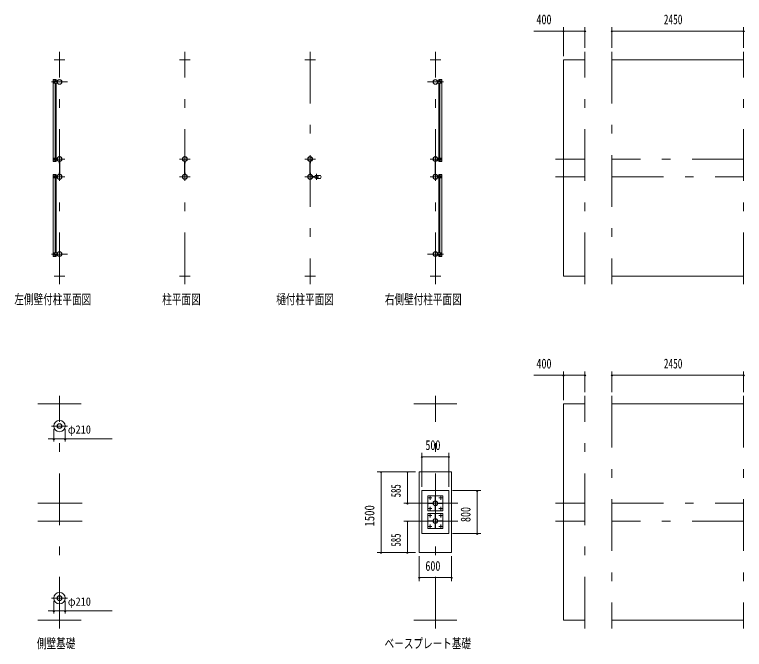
# Model space of a CAD drawing. Units: millimetres, scale not verified. Extents: x -34086 to 34091, y -14700 to 14700.
# Drawn here: x -34086 to -20516, y -11328 to 468 of the extents above; entities that cross this region are included whole.
import ezdxf
from ezdxf.enums import TextEntityAlignment as Align

# ---------------------------------------------------------------- set-up
doc = ezdxf.new("R2010")
doc.units = ezdxf.units.MM
doc.header["$LTSCALE"] = 80
doc.linetypes.add('USER3', pattern=[24, 12, -5, 2, -5])
for name, color, linetype, lineweight in [('0-2_1-07BOLD', 7, 'Continuous', 18), ('0-3_1-27CENTER', 3, 'USER3', 18), ('0-5_1-57DIM', 3, 'Continuous', 18)]:
    doc.layers.add(name, color=color, linetype=linetype, lineweight=lineweight)
doc.styles.add('ＭＳ ゴシック', font='')
doc.styles.get('ＭＳ ゴシック').set_extended_font_data('MS Gothic')

msp = doc.modelspace()

# ---------------------------------------------------------------- linework, layer by layer
at = {"layer": '0-2_1-07BOLD'}
for p, q in [((-33350.86, -372.46), (-33150.86, -372.46)), ((-31021.13, -372.46), (-30821.14, -372.46)), ((-28491.4, -372.46), (-28691.4, -372.46)), ((-26361.67, -372.46), (-26161.67, -372.46)), ((-20530.22, -372.46), (-22980.22, -372.46)), ((-33360.91, -768.46), (-33360.91, -798.46)), ((-33354.4, -774.96), (-33354.4, -778.66)), ((-33354.4, -791.96), (-33354.4, -788.26)), ((-33346.4, -778.66), (-33346.4, -774.96)), ((-33346.4, -788.26), (-33346.4, -791.96)), ((-33330.41, -763.46), (-33330.41, -738.46)), ((-33330.41, -2197.46), (-33330.41, -803.46)), ((-33312.8, -738.46), (-33312.8, -763.46)), ((-33312.8, -803.46), (-33312.8, -2197.46)), ((-26156.6, -763.46), (-26217.1, -763.46)), ((-26199.7, -803.46), (-26199.7, -2197.46)), ((-26182.1, -763.46), (-26182.1, -738.46)), ((-26182.1, -2197.46), (-26182.1, -803.46)), ((-26166.1, -774.96), (-26166.1, -778.66)), ((-26166.1, -791.96), (-26166.1, -788.26)), ((-26158.1, -778.66), (-26158.1, -774.96)), ((-26158.1, -788.26), (-26158.1, -791.96)), ((-26151.6, -798.46), (-26151.6, -768.46)), ((-33360.91, -2232.46), (-33360.91, -2202.46)), ((-33295.4, -2237.46), (-33355.91, -2237.46)), ((-33354.4, -2212.66), (-33354.4, -2208.96)), ((-33354.4, -2222.27), (-33354.4, -2225.96)), ((-33346.4, -2208.96), (-33346.4, -2212.66)), ((-33346.4, -2225.96), (-33346.4, -2222.27)), ((-33330.41, -2237.46), (-33330.41, -2262.46)), ((-33253.85, -2503.01), (-33253.85, -2261.9)), ((-33247.85, -2261.9), (-33247.85, -2503.01)), ((-30924.12, -2261.9), (-30924.12, -2503.01)), ((-30918.12, -2503.01), (-30918.12, -2261.9)), ((-28594.42, -2503.01), (-28594.42, -2261.9)), ((-28588.42, -2261.9), (-28588.42, -2503.01)), ((-26264.65, -2261.9), (-26264.65, -2503.01)), ((-26258.66, -2503.01), (-26258.66, -2261.9)), ((-26156.6, -2237.46), (-26217.1, -2237.46)), ((-26182.1, -2237.46), (-26182.1, -2262.46)), ((-26166.1, -2208.96), (-26166.1, -2212.66)), ((-26166.1, -2225.96), (-26166.1, -2222.27)), ((-26158.1, -2212.66), (-26158.1, -2208.96)), ((-26158.1, -2222.27), (-26158.1, -2225.96)), ((-26151.6, -2202.46), (-26151.6, -2232.46)), ((-33360.91, -2562.45), (-33360.91, -2532.45)), ((-33295.41, -2567.45), (-33355.91, -2567.45)), ((-33354.41, -2542.65), (-33354.41, -2538.96)), ((-33354.41, -2552.26), (-33354.41, -2555.96)), ((-33346.41, -2538.96), (-33346.41, -2542.65)), ((-33346.41, -2555.96), (-33346.41, -2552.26)), ((-33330.41, -2502.46), (-33330.41, -2527.45)), ((-33330.41, -3961.45), (-33330.41, -2567.45)), ((-33312.81, -2527.45), (-33312.81, -2502.46)), ((-33312.81, -2567.45), (-33312.81, -3961.45)), ((-28546.96, -2544.45), (-28500.75, -2544.45)), ((-28500.75, -2550.46), (-28546.96, -2550.46)), ((-28502.14, -2542.85), (-28545.49, -2542.85)), ((-28545.49, -2552.06), (-28502.14, -2552.06)), ((-28396.31, -2519.96), (-28463.89, -2519.96)), ((-28463.89, -2574.96), (-28396.31, -2574.96)), ((-26217.12, -2567.45), (-26156.62, -2567.45)), ((-26199.72, -2527.45), (-26199.72, -2502.46)), ((-26199.72, -2567.45), (-26199.72, -3961.45)), ((-26182.12, -2502.46), (-26182.12, -2527.45)), ((-26182.12, -3961.45), (-26182.12, -2567.45)), ((-26166.12, -2538.96), (-26166.12, -2542.65)), ((-26166.12, -2555.96), (-26166.12, -2552.26)), ((-26158.12, -2542.65), (-26158.12, -2538.96)), ((-26158.12, -2552.26), (-26158.12, -2555.96)), ((-26151.62, -2562.45), (-26151.62, -2532.45)), ((-33360.91, -3966.45), (-33360.91, -3996.45)), ((-33355.91, -4001.45), (-33295.41, -4001.45)), ((-33354.41, -3976.65), (-33354.41, -3972.95)), ((-33354.41, -3986.26), (-33354.41, -3989.95)), ((-33346.41, -3972.95), (-33346.41, -3976.65)), ((-33346.41, -3989.95), (-33346.41, -3986.26)), ((-33330.41, -4001.45), (-33330.41, -4026.45)), ((-26217.12, -4001.45), (-26156.62, -4001.45)), ((-26182.12, -4001.45), (-26182.12, -4026.45)), ((-26166.12, -3972.95), (-26166.12, -3976.65)), ((-26166.12, -3989.95), (-26166.12, -3986.26)), ((-26158.12, -3976.65), (-26158.12, -3972.95)), ((-26158.12, -3986.26), (-26158.12, -3989.95)), ((-26151.62, -3996.45), (-26151.62, -3966.45)), ((-33350.86, -4392.46), (-33150.86, -4392.46)), ((-30821.14, -4392.46), (-31021.13, -4392.46)), ((-28691.4, -4392.46), (-28491.4, -4392.46)), ((-26161.67, -4392.46), (-26361.67, -4392.46)), ((-22980.22, -4392.46), (-20530.22, -4392.46)), ((-33650.86, -6767.46), (-32850.86, -6767.46)), ((-25861.67, -6767.46), (-26661.67, -6767.46)), ((-22980.22, -6767.46), (-20530.22, -6767.46)), ((-26258.67, -8547.91), (-26264.67, -8547.91)), ((-26326.22, -8609.46), (-26326.22, -8615.46)), ((-26264.67, -8677.01), (-26258.67, -8677.01)), ((-26197.12, -8615.46), (-26197.12, -8609.46)), ((-26326.22, -8945.45), (-26326.22, -8939.45)), ((-26264.67, -8877.9), (-26258.67, -8877.9)), ((-26197.12, -8939.45), (-26197.12, -8945.45)), ((-26258.67, -9007.01), (-26264.67, -9007.01)), ((-32850.86, -10787.46), (-33650.86, -10787.46)), ((-26661.67, -10787.46), (-25861.67, -10787.46)), ((-20530.22, -10787.46), (-22980.22, -10787.46))]:
    msp.add_line(p, q, dxfattribs=at)
for points in [[(-23480.22, -372.46), (-23880.22, -372.46), (-23880.22, -4392.46), (-23480.22, -4392.46)], [(-33312.8, -738.46), (-33370.41, -738.46), (-33370.41, -2262.46), (-33312.8, -2262.46), (-33312.8, -2237.46)], [(-33355.91, -803.46), (-33295.4, -803.46), (-33295.4, -763.46), (-33355.91, -763.46)], [(-26217.1, -763.46), (-26217.1, -803.46), (-26156.6, -803.46)], [(-26142.1, -738.46), (-26199.7, -738.46), (-26199.7, -763.46)], [(-26142.1, -738.46), (-26142.1, -2262.46), (-26199.7, -2262.46), (-26199.7, -2237.46)], [(-33355.91, -2197.46), (-33295.4, -2197.46), (-33295.4, -2237.46)], [(-33255.45, -2263.38), (-33255.45, -2292.46), (-33253.85, -2292.46)], [(-33247.85, -2292.46), (-33246.25, -2292.46), (-33246.25, -2263.38)], [(-30924.12, -2292.46), (-30925.72, -2292.46), (-30925.72, -2263.38)], [(-30916.52, -2263.38), (-30916.52, -2292.46), (-30918.12, -2292.46)], [(-28596.02, -2263.38), (-28596.02, -2292.46), (-28594.42, -2292.46)], [(-28588.42, -2292.46), (-28586.81, -2292.46), (-28586.81, -2263.38)], [(-26264.65, -2292.46), (-26266.26, -2292.46), (-26266.26, -2263.38)], [(-26257.05, -2263.38), (-26257.05, -2292.46), (-26258.66, -2292.46)], [(-26217.1, -2237.46), (-26217.1, -2197.46), (-26156.6, -2197.46)], [(-33312.81, -2502.46), (-33370.41, -2502.46), (-33370.41, -4026.45), (-33312.81, -4026.45), (-33312.81, -4001.45)], [(-33355.91, -2527.45), (-33295.41, -2527.45), (-33295.41, -2567.45)], [(-33253.85, -2472.46), (-33255.45, -2472.46), (-33255.45, -2501.54)], [(-33246.25, -2501.54), (-33246.25, -2472.46), (-33247.85, -2472.46)], [(-30925.72, -2501.54), (-30925.72, -2472.46), (-30924.12, -2472.46)], [(-30918.12, -2472.46), (-30916.52, -2472.46), (-30916.52, -2501.54)], [(-28594.42, -2472.46), (-28596.02, -2472.46), (-28596.02, -2501.54)], [(-28586.81, -2501.54), (-28586.81, -2472.46), (-28588.42, -2472.46)], [(-26266.26, -2501.54), (-26266.26, -2472.46), (-26264.65, -2472.46)], [(-26258.66, -2472.46), (-26257.05, -2472.46), (-26257.05, -2501.54)], [(-26156.62, -2527.45), (-26217.12, -2527.45), (-26217.12, -2567.45)], [(-26199.72, -2502.46), (-26142.12, -2502.46), (-26142.12, -4026.45), (-26199.72, -4026.45), (-26199.72, -4001.45)], [(-33295.41, -4001.45), (-33295.41, -3961.45), (-33355.91, -3961.45)], [(-26156.62, -3961.45), (-26217.12, -3961.45), (-26217.12, -4001.45)], [(-23480.22, -10787.46), (-23880.22, -10787.46), (-23880.22, -6767.46), (-23480.22, -6767.46)]]:
    msp.add_lwpolyline(points, dxfattribs=at)
for points in [[(-33353.29, -788.46), (-33347.52, -788.46), (-33344.63, -783.46), (-33347.52, -778.46), (-33353.29, -778.46), (-33356.18, -783.46)], [(-26164.99, -788.46), (-26159.22, -788.46), (-26156.33, -783.46), (-26159.22, -778.46), (-26164.99, -778.46), (-26167.88, -783.46)], [(-33347.52, -2222.46), (-33353.29, -2222.46), (-33356.18, -2217.46), (-33353.29, -2212.46), (-33347.52, -2212.46), (-33344.63, -2217.46)], [(-26164.99, -2222.46), (-26159.22, -2222.46), (-26156.33, -2217.46), (-26159.22, -2212.46), (-26164.99, -2212.46), (-26167.88, -2217.46)], [(-33347.52, -2542.45), (-33344.64, -2547.46), (-33347.52, -2552.45), (-33353.3, -2552.45), (-33356.18, -2547.46), (-33353.29, -2542.45)], [(-26165, -2542.45), (-26167.9, -2547.46), (-26165, -2552.45), (-26159.24, -2552.45), (-26156.35, -2547.46), (-26159.24, -2542.45)], [(-33347.52, -3986.45), (-33344.64, -3981.45), (-33347.52, -3976.45), (-33353.3, -3976.45), (-33356.18, -3981.45), (-33353.29, -3986.45)], [(-26165, -3986.45), (-26159.24, -3986.45), (-26156.35, -3981.45), (-26159.24, -3976.45), (-26165, -3976.45), (-26167.9, -3981.45)], [(-26561.67, -8027.45), (-25961.67, -8027.45), (-25961.67, -9527.46), (-26561.67, -9527.46)], [(-26511.67, -8377.46), (-26511.67, -9177.46), (-26011.67, -9177.46), (-26011.67, -8377.46)], [(-26401.67, -8472.46), (-26401.67, -8752.46), (-26121.67, -8752.46), (-26121.67, -8472.46)], [(-26258.67, -8567.91), (-26264.67, -8567.91), (-26264.67, -8472.91), (-26258.67, -8472.91)], [(-26401.22, -8609.46), (-26401.22, -8615.46), (-26306.22, -8615.46), (-26306.22, -8609.46)], [(-26264.67, -8657.01), (-26258.67, -8657.01), (-26258.67, -8752.01), (-26264.67, -8752.01)], [(-26217.12, -8615.46), (-26122.12, -8615.46), (-26122.12, -8609.46), (-26217.12, -8609.46)], [(-26401.67, -8802.45), (-26121.67, -8802.45), (-26121.67, -9082.45), (-26401.67, -9082.45)], [(-26264.67, -8802.9), (-26264.67, -8897.9), (-26258.67, -8897.9), (-26258.67, -8802.9)], [(-26306.22, -8945.45), (-26306.22, -8939.45), (-26401.22, -8939.45), (-26401.22, -8945.45)], [(-26217.12, -8939.45), (-26122.12, -8939.45), (-26122.12, -8945.45), (-26217.12, -8945.45)], [(-26258.67, -8987.01), (-26258.67, -9082), (-26264.67, -9082), (-26264.67, -8987.01)]]:
    msp.add_lwpolyline(points, close=True, dxfattribs=at)
for centre, radius in [((-33350.4, -783.46), 6.25), ((-33350.4, -783.46), 4.9), ((-33250.86, -783.46), 44.55), ((-33250.86, -783.46), 40.35), ((-26261.65, -783.46), 44.55), ((-26261.65, -783.46), 40.35), ((-26162.1, -783.46), 6.25), ((-26162.1, -783.46), 4.9), ((-33250.86, -2169.06), 2.25), ((-30921.13, -2169.06), 2.25), ((-28591.41, -2169.06), 2.25), ((-26261.66, -2169.06), 2.25), ((-33350.4, -2217.46), 6.25), ((-33350.4, -2217.46), 4.9), ((-33250.86, -2217.46), 44.55), ((-33250.86, -2217.46), 40.35), ((-30921.13, -2217.46), 44.55), ((-30921.13, -2217.46), 40.35), ((-28591.41, -2217.46), 44.55), ((-28591.41, -2217.46), 40.35), ((-26261.66, -2217.46), 44.55), ((-26261.66, -2217.46), 40.35), ((-26162.1, -2217.46), 6.25), ((-26162.1, -2217.46), 4.9), ((-33350.41, -2547.46), 6.25), ((-33350.41, -2547.46), 4.9), ((-33250.86, -2547.46), 44.55), ((-33250.86, -2547.46), 40.35), ((-30921.13, -2547.46), 44.55), ((-30921.13, -2547.46), 40.35), ((-28591.41, -2547.46), 46.15), ((-28591.41, -2547.46), 44.55), ((-28591.41, -2547.46), 40.35), ((-28473.41, -2547.46), 27.5), ((-28442.06, -2547.46), 2.25), ((-26261.66, -2547.46), 44.55), ((-26261.66, -2547.46), 40.35), ((-26162.12, -2547.46), 6.25), ((-26162.12, -2547.46), 4.9), ((-33250.86, -2595.86), 2.25), ((-30921.13, -2595.86), 2.25), ((-28591.41, -2595.86), 2.25), ((-26261.66, -2595.86), 2.25), ((-33350.41, -3981.45), 6.25), ((-33350.41, -3981.45), 4.9), ((-33250.86, -3981.45), 44.55), ((-33250.86, -3981.45), 40.35), ((-26261.67, -3981.45), 44.55), ((-26261.67, -3981.45), 40.35), ((-26162.12, -3981.45), 6.25), ((-26162.12, -3981.45), 4.9), ((-33250.86, -7178.46), 105), ((-33250.86, -7178.46), 44.55), ((-33250.86, -7178.46), 40.35), ((-26361.67, -8512.46), 8), ((-26161.67, -8512.46), 8), ((-26261.67, -8612.46), 44.55), ((-26261.67, -8612.46), 40.35), ((-26361.67, -8712.46), 8), ((-26161.67, -8712.46), 8), ((-26361.67, -8842.45), 8), ((-26261.67, -8942.45), 44.55), ((-26261.67, -8942.45), 40.35), ((-26161.67, -8842.45), 8), ((-26361.67, -9042.45), 8), ((-26161.67, -9042.45), 8), ((-33250.86, -10376.45), 105), ((-33250.86, -10376.45), 44.55), ((-33250.86, -10376.45), 40.35)]:
    msp.add_circle(centre, radius, dxfattribs=at)
for centre, radius, start, end in [((-33355.91, -768.46), 5, 90, 180), ((-33355.91, -798.46), 5, 180, 270), ((-33350.4, -774.96), 4, 0, 180), ((-33350.4, -791.96), 4, 180, 0), ((-26162.1, -774.96), 4, 0, 180), ((-26162.1, -791.96), 4, 180, 0), ((-26156.6, -768.46), 5, 0, 90), ((-26156.6, -798.46), 5, 270, 0), ((-33250.86, -2169.06), 3.85, 322.09525, 270.00276), ((-30921.13, -2169.06), 3.85, 322.09525, 270.00276), ((-28591.41, -2169.06), 3.85, 269.99724, 217.90475), ((-26261.66, -2169.06), 3.85, 322.09525, 270.00276), ((-33355.91, -2202.46), 5, 90, 180), ((-33355.91, -2232.46), 5, 180, 270), ((-33350.4, -2208.96), 4, 0, 180), ((-33350.4, -2225.96), 4, 180, 0), ((-33250.85, -2217.46), 46.15, 93.78961, 264.28209), ((-33250.85, -2217.46), 46.15, 275.72758, 90.00154), ((-30921.13, -2217.46), 46.15, 93.78961, 264.28209), ((-30921.13, -2217.46), 46.15, 275.72758, 90.00154), ((-28591.41, -2217.46), 46.15, 89.99846, 264.27242), ((-28591.41, -2217.46), 46.15, 275.71791, 86.21039), ((-26261.66, -2217.46), 46.15, 93.78961, 264.28209), ((-26261.66, -2217.46), 46.15, 275.72758, 90.00154), ((-26162.1, -2208.96), 4, 0, 180), ((-26162.1, -2225.96), 4, 180, 0), ((-26156.6, -2202.46), 5, 0, 90), ((-26156.6, -2232.46), 5, 270, 0), ((-33355.91, -2532.45), 5, 90, 180), ((-33355.91, -2562.45), 5, 180, 270), ((-33350.41, -2538.96), 4, 0, 180), ((-33350.41, -2555.96), 4, 180, 0), ((-33250.85, -2547.46), 46.15, 95.71837, 266.21085), ((-33250.85, -2547.46), 46.15, 269.99892, 84.27287), ((-30921.13, -2547.46), 46.15, 95.71837, 266.21085), ((-30921.13, -2547.46), 46.15, 269.99892, 84.27287), ((-28473.41, -2547.46), 29.1, 0, 170.90512), ((-28473.41, -2547.46), 29.1, 189.09599, 354.06984), ((-28490.81, -2547.46), 44.9, 19.58864, 37.76454), ((-28490.81, -2547.46), 44.9, 322.23546, 340.41136), ((-28442.06, -2547.46), 3.85, 180, 128.65778), ((-28431.8, -2547.46), 44.9, 322.23546, 37.76454), ((-26261.66, -2547.46), 46.15, 95.71837, 266.21085), ((-26261.66, -2547.46), 46.15, 269.99892, 84.27287), ((-26162.12, -2538.96), 4, 0, 180), ((-26162.12, -2555.96), 4, 180, 0), ((-26156.62, -2532.45), 5, 0, 90), ((-26156.62, -2562.45), 5, 270, 0), ((-33250.86, -2595.86), 3.85, 90, 37.90752), ((-30921.13, -2595.86), 3.85, 90, 37.90752), ((-28591.41, -2595.86), 3.85, 142.09248, 90), ((-26261.66, -2595.86), 3.85, 90, 37.90752), ((-33355.91, -3966.45), 5, 90, 180), ((-33355.91, -3996.45), 5, 180, 270), ((-33350.41, -3972.95), 4, 0, 180), ((-33350.41, -3989.95), 4, 180, 0), ((-26162.12, -3972.95), 4, 0, 180), ((-26162.12, -3989.95), 4, 180, 0), ((-26156.62, -3966.45), 5, 0, 90), ((-26156.62, -3996.45), 5, 270, 0)]:
    msp.add_arc(centre, radius, start, end, dxfattribs=at)
at = {"layer": '0-3_1-27CENTER'}
for p, q in [((-33250.86, -4542.46), (-33250.86, -222.46)), ((-30921.13, -4542.46), (-30921.13, -222.46)), ((-28591.4, -222.46), (-28591.4, -4542.46)), ((-26261.67, -4542.46), (-26261.67, -222.46)), ((-23480.22, -4542.46), (-23480.22, -222.46)), ((-22980.22, -222.46), (-22980.22, -4542.46)), ((-20530.22, -4542.46), (-20530.22, -222.46)), ((-33400.85, -783.46), (-33100.85, -783.46)), ((-33350.4, -765.96), (-33350.4, -800.96)), ((-26111.65, -783.46), (-26411.66, -783.46)), ((-26162.1, -765.96), (-26162.1, -800.96)), ((-33150.86, -2217.46), (-33350.86, -2217.46)), ((-33350.4, -2199.96), (-33350.4, -2234.96)), ((-30821.14, -2217.46), (-31021.13, -2217.46)), ((-28491.4, -2217.46), (-28691.4, -2217.46)), ((-26361.67, -2217.46), (-26161.66, -2217.46)), ((-26162.1, -2199.96), (-26162.1, -2234.96)), ((-23480.22, -2217.46), (-24030.21, -2217.46)), ((-20530.22, -2217.46), (-22980.22, -2217.46)), ((-33350.86, -2547.46), (-33150.86, -2547.46)), ((-33350.41, -2529.96), (-33350.41, -2564.96)), ((-31021.13, -2547.46), (-30821.14, -2547.46)), ((-28691.4, -2547.46), (-28491.4, -2547.46)), ((-28523.88, -2558.22), (-28523.88, -2536.69)), ((-28473.41, -2492.46), (-28473.41, -2602.46)), ((-26161.67, -2547.46), (-26361.67, -2547.46)), ((-26162.12, -2529.96), (-26162.12, -2564.96)), ((-24030.21, -2547.46), (-23480.22, -2547.46)), ((-22980.22, -2547.46), (-20530.22, -2547.46)), ((-33100.86, -3981.45), (-33400.86, -3981.45)), ((-33350.41, -3963.95), (-33350.41, -3998.95)), ((-26411.68, -3981.45), (-26111.67, -3981.45)), ((-26162.12, -3963.95), (-26162.12, -3998.95)), ((-33250.86, -10937.46), (-33250.86, -6617.46)), ((-26261.67, -10937.46), (-26261.67, -6617.46)), ((-23480.22, -10937.46), (-23480.22, -6617.46)), ((-22980.22, -6617.46), (-22980.22, -10937.46)), ((-20530.22, -6617.46), (-20530.22, -10937.46)), ((-33100.86, -7178.46), (-33400.86, -7178.46)), ((-26327.52, -8512.46), (-26395.81, -8512.46)), ((-26361.67, -8478.31), (-26361.67, -8546.6)), ((-26127.52, -8512.46), (-26195.81, -8512.46)), ((-26161.67, -8546.6), (-26161.67, -8478.31)), ((-33650.86, -8612.46), (-32830.86, -8612.46)), ((-25841.67, -8612.46), (-26661.67, -8612.46)), ((-26361.67, -8678.31), (-26361.67, -8746.6)), ((-26161.67, -8746.6), (-26161.67, -8678.31)), ((-23480.22, -8612.46), (-24030.21, -8612.46)), ((-22980.22, -8612.46), (-20530.22, -8612.46)), ((-26395.81, -8712.46), (-26327.52, -8712.46)), ((-26361.67, -8808.31), (-26361.67, -8876.6)), ((-26195.81, -8712.46), (-26127.52, -8712.46)), ((-26161.67, -8876.6), (-26161.67, -8808.31)), ((-32830.86, -8942.45), (-33650.86, -8942.45)), ((-26661.67, -8942.45), (-25841.67, -8942.45)), ((-26327.52, -8842.45), (-26395.81, -8842.45)), ((-26127.52, -8842.45), (-26195.81, -8842.45)), ((-24030.21, -8942.46), (-23480.22, -8942.46)), ((-20530.22, -8942.46), (-22980.22, -8942.46)), ((-26395.81, -9042.45), (-26327.52, -9042.45)), ((-26361.67, -9008.31), (-26361.67, -9076.6)), ((-26195.81, -9042.45), (-26127.52, -9042.45)), ((-26161.67, -9076.6), (-26161.67, -9008.31)), ((-33400.86, -10376.45), (-33100.86, -10376.45))]:
    msp.add_line(p, q, dxfattribs=at)
at = {"layer": '0-5_1-57DIM'}
for p, q in [((-23880.22, 162.54), (-24429.72, 162.54)), ((-23866.22, 162.54), (-23894.22, 162.54)), ((-23880.22, 232.54), (-23880.22, -302.46)), ((-23880.22, 162.54), (-23480.22, 162.54)), ((-23466.22, 162.54), (-23494.22, 162.54)), ((-23480.22, -152.46), (-23480.22, 232.54)), ((-22966.22, 162.54), (-22994.22, 162.54)), ((-22980.22, 232.54), (-22980.22, -152.46)), ((-22980.22, 162.54), (-20530.22, 162.54)), ((-20516.22, 162.54), (-20544.22, 162.54)), ((-20530.22, -152.46), (-20530.22, 232.54)), ((-23880.22, -6232.46), (-24429.72, -6232.46)), ((-23866.22, -6232.46), (-23894.22, -6232.46)), ((-23880.22, -6162.46), (-23880.22, -6697.46)), ((-23880.22, -6232.46), (-23480.22, -6232.46)), ((-23466.22, -6232.46), (-23494.22, -6232.46)), ((-23480.22, -6547.46), (-23480.22, -6162.46)), ((-22966.22, -6232.46), (-22994.22, -6232.46)), ((-22980.22, -6162.46), (-22980.22, -6547.46)), ((-22980.22, -6232.46), (-20530.22, -6232.46)), ((-20516.22, -6232.46), (-20544.22, -6232.46)), ((-20530.22, -6162.46), (-20530.22, -6547.46)), ((-33355.86, -7235.88), (-33355.86, -7465.45)), ((-33145.86, -7465.45), (-33145.86, -7235.88)), ((-33464.51, -7415.45), (-32273.36, -7415.45)), ((-33341.86, -7415.45), (-33369.86, -7415.45)), ((-33131.86, -7415.45), (-33159.86, -7415.45)), ((-26511.67, -8307.46), (-26511.67, -7677.45)), ((-26011.67, -7677.45), (-26011.67, -8307.46)), ((-26497.67, -7747.45), (-26525.67, -7747.45)), ((-26511.67, -7747.45), (-26011.67, -7747.45)), ((-25997.67, -7747.45), (-26025.67, -7747.45)), ((-26631.67, -8027.45), (-27341.67, -8027.45)), ((-27257.67, -8027.45), (-27285.67, -8027.45)), ((-27271.67, -8027.45), (-27271.67, -9527.46)), ((-26767.66, -8027.45), (-26795.66, -8027.45)), ((-26781.66, -8027.45), (-26781.66, -8612.46)), ((-25941.67, -8377.46), (-25414.74, -8377.46)), ((-25470.74, -8377.46), (-25498.74, -8377.46)), ((-25484.74, -8377.46), (-25484.74, -9177.46)), ((-26631.67, -8612.46), (-26851.66, -8612.46)), ((-26767.66, -8612.46), (-26795.66, -8612.46)), ((-26851.66, -8942.45), (-26631.67, -8942.45)), ((-26767.66, -8942.45), (-26795.66, -8942.45)), ((-26781.66, -8942.45), (-26781.66, -9527.46)), ((-25941.67, -9177.46), (-25414.74, -9177.46)), ((-25470.74, -9177.46), (-25498.74, -9177.46)), ((-26631.67, -9527.46), (-27341.67, -9527.46)), ((-27257.67, -9527.46), (-27285.67, -9527.46)), ((-26767.66, -9527.46), (-26795.66, -9527.46)), ((-26561.67, -9597.46), (-26561.67, -10062.27)), ((-25961.67, -10062.27), (-25961.67, -9597.46)), ((-26547.67, -9992.27), (-26575.67, -9992.27)), ((-26561.67, -9992.27), (-25961.67, -9992.27)), ((-25947.66, -9992.27), (-25975.66, -9992.27)), ((-33355.86, -10663.45), (-33355.86, -10433.87)), ((-33145.86, -10433.87), (-33145.86, -10663.45)), ((-32273.36, -10613.45), (-33464.51, -10613.45)), ((-33341.86, -10613.45), (-33369.86, -10613.45)), ((-33131.86, -10613.45), (-33159.86, -10613.45))]:
    msp.add_line(p, q, dxfattribs=at)
for centre in [(-23880.22, 162.54), (-23480.22, 162.54), (-22980.22, 162.54), (-20530.22, 162.54), (-23880.22, -6232.46), (-23480.22, -6232.46), (-22980.22, -6232.46), (-20530.22, -6232.46), (-33355.86, -7415.45), (-33145.86, -7415.45), (-26511.67, -7747.45), (-26011.67, -7747.45), (-27271.67, -8027.45), (-26781.66, -8027.45), (-25484.74, -8377.46), (-26781.66, -8612.46), (-26781.66, -8942.45), (-25484.74, -9177.46), (-27271.67, -9527.46), (-26781.66, -9527.46), (-26561.67, -9992.27), (-25961.66, -9992.27), (-33355.86, -10613.45), (-33145.86, -10613.45)]:
    msp.add_arc(centre, 14, 180, 0, dxfattribs=at)

# ---------------------------------------------------------------- texts
at = {"layer": '0-5_1-57DIM', "color": 7, "style": 'ＭＳ ゴシック'}
for s, height, width, p in [('400', 182.3, 0.75, (-24382.64, 232.54)), ('2450', 182.3, 0.7, (-22015.63, 232.54)), ('左側壁付柱平面図', 182.3, 0.7, (-34090.86, -4967.59)), ('柱平面図', 182.3, 0.7, (-31341.14, -4967.59)), ('樋付柱平面図', 182.3, 0.7, (-29221.4, -4967.59)), ('右側壁付柱平面図', 182.3, 0.7, (-27201.67, -4967.59)), ('400', 182.3, 0.75, (-24382.64, -6162.46)), ('2450', 182.3, 0.7, (-22015.63, -6162.46)), ('φ210', 155, 0.9, (-33095.86, -7365.45)), ('500', 182.3, 0.75, (-26447.09, -7677.45)), ('600', 182.3, 0.75, (-26447.67, -9922.27)), ('φ210', 155, 0.9, (-33095.86, -10563.45)), ('側壁基礎', 182.3, 0.7, (-33670.85, -11362.59)), ('ベースプレート基礎', 182.3, 0.7, (-27206.66, -11362.59))]:
    msp.add_text(s, height=height, dxfattribs=dict(at, width=width)).set_placement(p, align=Align.BOTTOM_LEFT)
for s, width, p in [('585', 0.65, (-26851.66, -8501.81)), ('1500', 0.8, (-27341.67, -9044.83)), ('800', 0.75, (-25554.74, -8961.43)), ('585', 0.65, (-26851.66, -9416.81))]:
    msp.add_text(s, height=182.3, rotation=90, dxfattribs=dict(at, width=width)).set_placement(p, align=Align.BOTTOM_LEFT)

doc.saveas('drawing.dxf')
